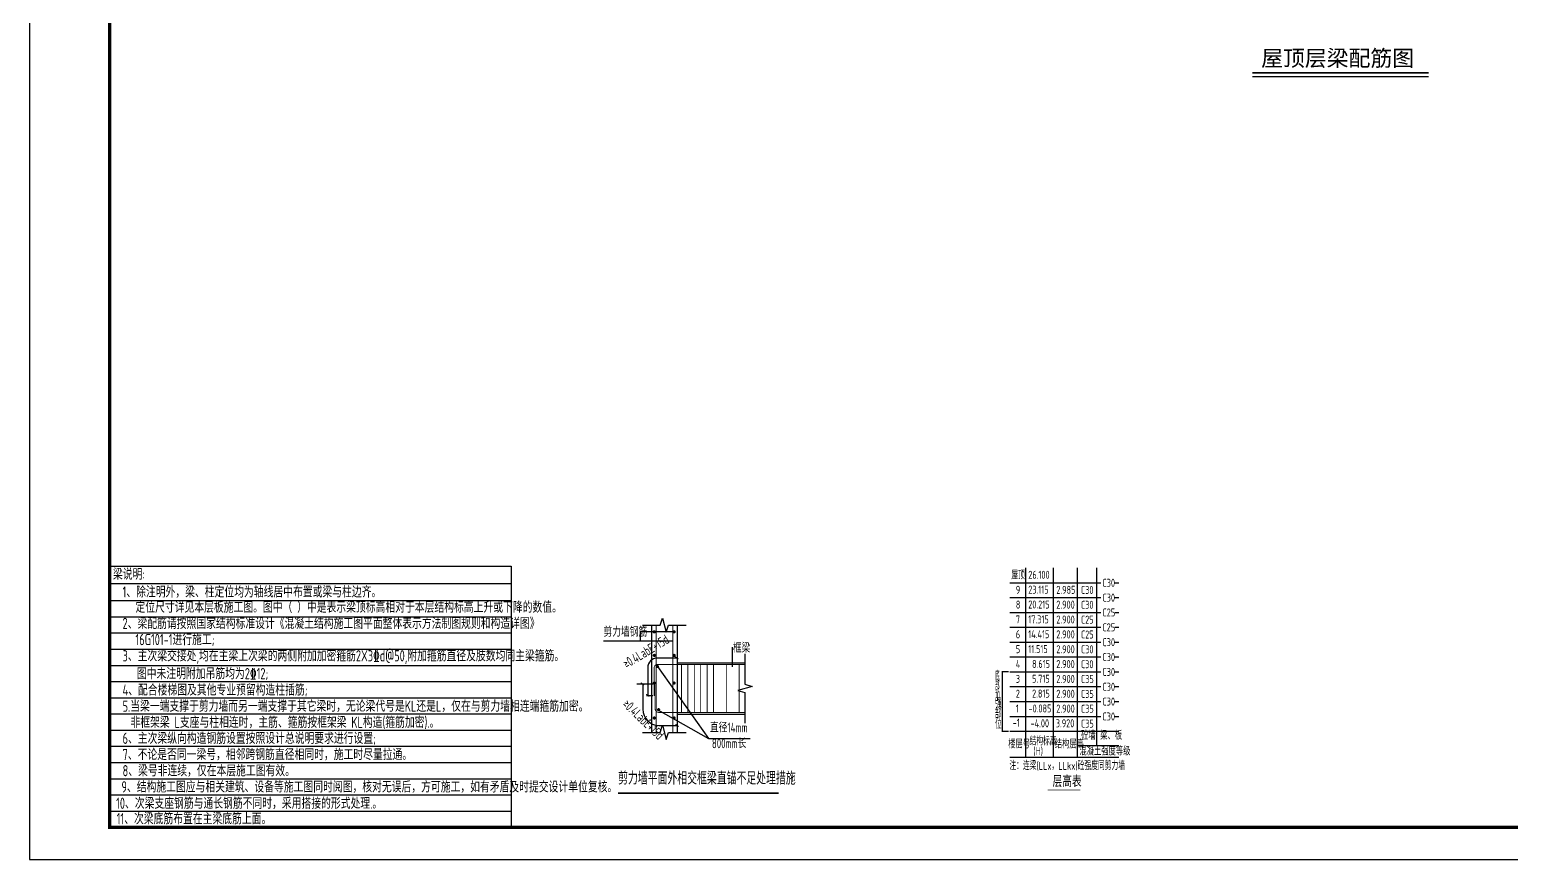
# Model space of a CAD drawing. Extents: x -1307975 to -76406, y -96289 to 379359.
# Drawn here: x -757793 to -711516, y -27247 to -1353 of the extents above; entities that cross this region are included whole.
import ezdxf
from ezdxf.enums import TextEntityAlignment as Align

# ---------------------------------------------------------------- set-up
doc = ezdxf.new("R2010")
doc.units = 0
doc.header["$LTSCALE"] = 1000
doc.layers.get('0').update_dxf_attribs({"linetype": 'CONTINUOUS'})
for name, color, linetype in [('-TK', 7, 'CONTINUOUS'), ('DIM', 2, 'CONTINUOUS'), ('LINK', 6, 'CONTINUOUS'), ('REIND', 1, 'CONTINUOUS'), ('S-0-TEXT', 7, 'CONTINUOUS'), ('S-B表格', 2, 'CONTINUOUS'), ('S-引出线', 40, 'CONTINUOUS'), ('S-文字', 7, 'CONTINUOUS'), ('S-表格线', 54, 'CONTINUOUS'), ('TEXT', 2, 'CONTINUOUS'), ('THIN', 7, 'CONTINUOUS')]:
    doc.layers.add(name, color=color, linetype=linetype)
doc.layers.add('7549', color=9, linetype='CONTINUOUS', lineweight=18)
doc.styles.add('-宋体', font='', dxfattribs={"width": 0.7, "height": 300, "bigfont": '宋体.TTF'})
doc.styles.add('TSSD_Norm', font='Tssdeng.shx', dxfattribs={"bigfont": 'tssdchn.shx'})
doc.styles.add('TSSD_REIN', font='tssdeng.shx', dxfattribs={"width": 0.7, "height": 300, "bigfont": 'tssdchn.shx'})
doc.styles.get('-宋体').set_extended_font_data('SimSun')

# ---------------------------------------------------------------- blocks, each defined once
blk = doc.blocks.new('A1')
blk.add_lwpolyline([(0, 59400), (0, 0), (84100, 0), (84100, 59400)], close=True)
at = {"const_width": 100}
blk.add_lwpolyline([(2500, 58400), (2500, 1000), (83100, 1000), (83100, 58400)], close=True, dxfattribs=at)
blk = doc.blocks.new('B20200424131938')
at = {"layer": '7549', "const_width": 40}
blk.add_lwpolyline([(417, 3688), (217, 3688), (217, 1834), (417, 1834)], dxfattribs=at)
at = {"layer": 'S-0-TEXT'}
blk.add_lwpolyline([(1641, 0, 27, 27, 0), (2658, 0, 0, 0, 0)], format="xyseb", dxfattribs=at)
at = {"layer": 'S-B表格'}
for p, q in [((952, 1021), (952, 6932)), ((1817, 1021), (1817, 6932)), ((2567, 1021), (2567, 6932)), ((3167, 1385), (3167, 6932)), ((452, 6469), (3167, 6469)), ((452, 6469), (3167, 6469)), ((3167, 6469), (3298, 6469)), ((3167, 6469), (3298, 6469)), ((3167, 6469), (3298, 6469)), ((3731, 6469), (3862, 6469)), ((3731, 6469), (3862, 6469)), ((3731, 6469), (3862, 6469)), ((452, 6005), (3167, 6005)), ((452, 6005), (3167, 6005)), ((3167, 6005), (3298, 6005)), ((3167, 6005), (3298, 6005)), ((3167, 6005), (3298, 6005)), ((3731, 6005), (3862, 6005)), ((3731, 6005), (3862, 6005)), ((3731, 6005), (3862, 6005)), ((452, 5542), (3167, 5542)), ((452, 5542), (3167, 5542)), ((3167, 5542), (3298, 5542)), ((3167, 5542), (3298, 5542)), ((3167, 5542), (3298, 5542)), ((3731, 5542), (3862, 5542)), ((3731, 5542), (3862, 5542)), ((3731, 5542), (3862, 5542)), ((452, 5078), (3167, 5078)), ((452, 5078), (3167, 5078)), ((3167, 5078), (3298, 5078)), ((3167, 5078), (3298, 5078)), ((3167, 5078), (3298, 5078)), ((3731, 5078), (3862, 5078)), ((3731, 5078), (3862, 5078)), ((3731, 5078), (3862, 5078)), ((452, 4615), (3167, 4615)), ((3167, 4615), (3298, 4615)), ((3731, 4615), (3862, 4615)), ((452, 4151), (3167, 4151)), ((3167, 4151), (3298, 4151)), ((3731, 4151), (3862, 4151)), ((452, 3688), (3167, 3688)), ((3167, 3688), (3298, 3688)), ((3731, 3688), (3862, 3688)), ((452, 3224), (3167, 3224)), ((3167, 3224), (3298, 3224)), ((3731, 3224), (3862, 3224)), ((452, 2761), (3167, 2761)), ((3167, 2761), (3298, 2761)), ((3731, 2761), (3862, 2761)), ((452, 2297), (3167, 2297)), ((3167, 2297), (3298, 2297)), ((3731, 2297), (3862, 2297)), ((452, 1834), (3167, 1834)), ((452, 1834), (3862, 1834)), ((452, 1834), (2854, 1834)), ((452, 1834), (2854, 1834)), ((452, 1021), (3862, 1021)), ((2567, 1385), (3862, 1385))]:
    blk.add_line(p, q, dxfattribs=at)
at = {"style": 'TSSD_REIN'}
for s, width, p, p2 in [('底', 0.535575, (-3, 3408), (134, 3408)), ('部', 0.530918, (-3, 3100), (134, 3100)), ('加', 0.526341, (-3, 2774), (134, 2774))]:
    blk.add_text(s, height=285, dxfattribs=dict(at, width=width)).set_placement(p, p2, align=Align.FIT)
for s, height, width, p in [('强', 285, 0.535575, (-3, 2477)), ('部', 285, 0.535575, (-13, 2146)), ('位', 285, 0.535575, (-3, 1820)), ('砼墙', 250, 0.7, (2681, 1495)), ('梁、板', 250, 0.7, (3279, 1495))]:
    blk.add_text(s, height=height, dxfattribs=dict(at, width=width)).set_placement(p, align=Align.BOTTOM_LEFT)
for s, width, p in [('楼层号', 0.7, (405, 1299)), ('结构标高', 0.65, (1070, 1392)), ('结构层高', 0.7, (1860, 1299)), ('(H)', 0.65, (1188, 1086)), ('混凝土强度等级', 0.7, (2629, 1080))]:
    blk.add_text(s, height=250, dxfattribs=dict(at, width=width)).set_placement(p)
at = {"layer": 'S-0-TEXT', "style": 'TSSD_REIN', "width": 0.7}
blk.add_text('层高表', height=360, dxfattribs=at).set_placement((1790, 90))
at = {"layer": 'S-B表格', "style": 'TSSD_REIN'}
for s, width, p in [('屋顶', 0.65, (503, 6575)), ('26.100', 0.7, (1031, 6590)), ('C30', 0.65, (3345, 6341)), ('9', 0.7, (642, 6123)), ('23.115', 0.7, (1031, 6126)), ('2.985', 0.7, (1907, 6121)), ('C30', 0.7, (2675, 6118)), ('C30', 0.65, (3345, 5877)), ('8', 0.7, (642, 5660)), ('20.215', 0.7, (1031, 5663)), ('2.900', 0.7, (1907, 5658)), ('C30', 0.7, (2675, 5654)), ('C25', 0.65, (3345, 5414)), ('7', 0.7, (642, 5196)), ('17.315', 0.7, (1031, 5199)), ('2.900', 0.7, (1907, 5194)), ('C25', 0.7, (2675, 5191)), ('C25', 0.65, (3345, 4950)), ('6', 0.7, (642, 4733)), ('14.415', 0.7, (1031, 4736)), ('2.900', 0.7, (1907, 4731)), ('C25', 0.7, (2675, 4727)), ('C30', 0.65, (3345, 4487)), ('5', 0.7, (642, 4269)), ('11.515', 0.7, (1031, 4272)), ('2.900', 0.7, (1907, 4267)), ('C30', 0.7, (2675, 4264)), ('C30', 0.65, (3345, 4023)), ('4', 0.7, (642, 3806)), ('8.615', 0.7, (1150, 3809)), ('2.900', 0.7, (1907, 3804)), ('C30', 0.7, (2675, 3800)), ('C30', 0.65, (3345, 3560)), ('3', 0.7, (642, 3342)), ('5.715', 0.7, (1150, 3345)), ('2.900', 0.7, (1907, 3340)), ('C35', 0.7, (2675, 3337)), ('C30', 0.65, (3345, 3096)), ('2', 0.7, (642, 2879)), ('2.815', 0.7, (1150, 2882)), ('2.900', 0.7, (1907, 2877)), ('C35', 0.7, (2675, 2873)), ('C30', 0.65, (3345, 2633)), ('1', 0.7, (642, 2415)), ('-0.085', 0.7, (1038, 2418)), ('2.900', 0.7, (1907, 2413)), ('C35', 0.7, (2675, 2410)), ('C30', 0.65, (3345, 2169)), ('-1', 0.7, (545, 1974)), ('-4.00', 0.7, (1103, 1955)), ('3.920', 0.7, (1891, 1955)), ('C35', 0.7, (2675, 1946))]:
    blk.add_text(s, height=250, dxfattribs=dict(at, width=width)).set_placement(p)
at = {"layer": 'TEXT', "style": 'TSSD_REIN', "width": 0.65}
blk.add_text('注：连梁(LLx，LLkx)砼强度同剪力墙', height=250, dxfattribs=at).set_placement((443, 627))
blk = doc.blocks.new('A$C2E181E2C')
at = {"linetype": 'Continuous'}
for points in [[(1215, 5268), (1765, 5268), (1835, 5488), (1955, 5048), (2025, 5268), (2575, 5268)], [(1495, 5268), (1495, 1922)], [(2295, 5268), (2295, 1922)], [(4415, 4371), (4415, 3421), (4635, 3351), (4195, 3231), (4415, 3161), (4415, 2211)], [(2295, 4091), (4415, 4091)], [(2295, 2491), (4415, 2491)], [(1215, 1922), (1765, 1922), (1835, 2142), (1955, 1702), (2025, 1922), (2575, 1922)]]:
    blk.add_lwpolyline(points, dxfattribs=at)
at = {"linetype": 'Continuous', "const_width": 50}
blk.add_lwpolyline([(453, 25), (5462, 25)], dxfattribs=at)
at = {"layer": 'DIM'}
for p, q in [((2295, 4241), (1678, 4241)), ((1378, 3941), (1378, 3062)), ((1546, 3430), (1042, 3430)), ((1226, 3430), (1226, 2641)), ((1726, 2141), (2295, 2141))]:
    blk.add_line(p, q, dxfattribs=at)
at = {"layer": 'DIM', "const_width": 30}
for points in [[(2232, 4284), (2336, 4212)], [(1164, 3473), (1267, 3401)], [(1324, 3111), (1428, 3039)], [(2243, 2177), (2347, 2104)]]:
    blk.add_lwpolyline(points, dxfattribs=at)
at = {"layer": 'DIM'}
blk.add_lwpolyline([(1532, 3062), (1341, 3062)], dxfattribs=at)
for centre, radius, start, end in [((1678, 3941), 300, 90, 180), ((1726, 2641), 500, 180, 270)]:
    blk.add_arc(centre, radius, start, end, dxfattribs=at)
at = {"layer": 'LINK', "color": 1, "const_width": 25}
for points in [[(1641, 5268), (1641, 1922)], [(2162, 5268), (2162, 1922)], [(2432, 4041), (2432, 2541)], [(2632, 4041), (2632, 2541)], [(2832, 4041), (2832, 2541)], [(3032, 4041), (3032, 2541)], [(3232, 4041), (3232, 2541)], [(3432, 4041), (3432, 2541)], [(3832, 4041), (3832, 2541)], [(4232, 4041), (4232, 2541)]]:
    blk.add_lwpolyline(points, dxfattribs=at)
for points in [[(4415, 4041), (1678, 4041, 0.414214), (1578, 3941), (1578, 3062)], [(1607, 3430), (1607, 2641, 0.300979), (1726, 2541), (4415, 2541)]]:
    blk.add_lwpolyline(points, format="xyb", dxfattribs=at)
at = {"layer": 'REIND', "const_width": 50}
for points in [[(1608, 5058, 1), (1558, 5058, 1)], [(2226, 5058, 1), (2176, 5058, 1)], [(1610, 4324, 1), (1560, 4324, 1)], [(2228, 4324, 1), (2178, 4324, 1)], [(1703, 3978, 1), (1653, 3978, 1)], [(1608, 3461, 1), (1558, 3461, 1)], [(2226, 3461, 1), (2176, 3461, 1)], [(1608, 2370, 1), (1558, 2370, 1)], [(1742, 2629, 1), (1692, 2629, 1)], [(2226, 2370, 1), (2176, 2370, 1)]]:
    blk.add_lwpolyline(points, format="xyb", close=True, dxfattribs=at)
at = {"layer": 'THIN'}
for p, q in [((2162, 4767), (0, 4767)), ((2226, 5058), (1138, 5058)), ((1138, 5058), (1138, 4767)), ((1678, 3978), (3271, 1732)), ((1692, 2629), (3271, 1732)), ((3271, 1732), (4577, 1732))]:
    blk.add_line(p, q, dxfattribs=at)
blk.add_lwpolyline([(4015, 4584), (4015, 3965)], dxfattribs=at)
at = {"layer": 'TEXT', "color": 0, "style": 'TSSD_Norm', "width": 0.7}
blk.add_text('剪力墙平面外相交框梁直锚不足处理措施', height=400, dxfattribs=at).set_placement((454, 172), align=Align.BOTTOM_LEFT)
at = {"layer": 'THIN', "style": 'TSSD_REIN', "width": 0.7}
for s, p in [('剪力墙钢筋', (-2, 4818)), ('框梁', (4036, 4317)), ('直径14mm', (3321, 1833)), ('800mm长', (3383, 1337))]:
    blk.add_text(s, height=300, dxfattribs=at).set_placement(p, align=Align.BOTTOM_LEFT)
for rotation, p in [(31.4301, (766, 3828)), (316.0621, (504, 2706))]:
    blk.add_text('≥0.4LabE+15d', height=300, rotation=rotation, dxfattribs=at).set_placement(p, align=Align.BOTTOM_LEFT)

msp = doc.modelspace()

# ---------------------------------------------------------------- linework, layer by layer
at = {"layer": 'S-B表格', "color": 6, "linetype": 'ByBlock', "ltscale": 0.5, "const_width": 30}
msp.add_lwpolyline([(-727183.18, -18613.13), (-724336.8, -18613.13)], dxfattribs=at)
at = {"layer": 'S-引出线', "color": 3, "const_width": 56}
msp.add_lwpolyline([(-719602.18, -2698.24), (-714099.52, -2698.24)], dxfattribs=at)
at = {"layer": 'S-引出线', "color": 3}
msp.add_lwpolyline([(-719602.18, -2810.24), (-714099.52, -2810.24)], dxfattribs=at)
at = {"layer": 'S-表格线'}
for p, q in [((-755293.14, -18100.71), (-755293.14, -26247.21)), ((-755293.14, -18100.71), (-742753.88, -18100.71)), ((-742753.88, -18100.71), (-742753.88, -26247.21)), ((-755293.14, -18635.46), (-742753.88, -18635.46)), ((-755293.14, -19170.21), (-742753.88, -19170.21)), ((-755293.14, -19675.71), (-742753.88, -19675.71)), ((-755293.14, -20181.21), (-742753.88, -20181.21)), ((-755293.14, -20686.71), (-742753.88, -20686.71)), ((-755293.14, -21192.21), (-742753.88, -21192.21)), ((-755293.14, -21697.71), (-742753.88, -21697.71)), ((-755293.14, -22203.21), (-742753.88, -22203.21)), ((-755293.14, -22708.71), (-742753.88, -22708.71)), ((-755293.14, -23214.21), (-742753.88, -23214.21)), ((-755293.14, -23719.71), (-742753.88, -23719.71)), ((-755293.14, -24225.21), (-742753.88, -24225.21)), ((-755293.14, -24730.71), (-742753.88, -24730.71)), ((-755293.14, -25236.21), (-742753.88, -25236.21)), ((-755293.14, -25741.71), (-742753.88, -25741.71)), ((-755293.14, -26247.21), (-742753.88, -26247.21))]:
    msp.add_line(p, q, dxfattribs=at)

# ---------------------------------------------------------------- block references
at = {"layer": '-TK'}
msp.add_blockref('A1', (-757793.14, -27247.21), dxfattribs=at)
msp.add_blockref('A$C2E181E2C', (-739866.75, -25206.08))
at = {"layer": 'S-B表格'}
msp.add_blockref('B20200424131938', (-727634.81, -25081.73), dxfattribs=at)

# ---------------------------------------------------------------- texts
at = {"layer": 'S-文字', "style": '-宋体'}
msp.add_text('屋顶层梁配筋图', height=500, dxfattribs=at).set_placement((-719329.7, -2491.73))
at = {"layer": 'S-文字', "style": 'TSSD_REIN', "width": 0.7}
for s, p in [('梁说明:  ', (-755190.05, -18520.47)), ('1、除注明外，梁、柱定位均为轴线居中布置或梁与柱边齐。', (-754890.2, -19075.89)), ('定位尺寸详见本层板施工图。图中（ ）中是表示梁顶标高相对于本层结构标高上升或下降的数值。', (-754487.41, -19552.14)), ('2、梁配筋请按照国家结构标准设计《混凝土结构施工图平面整体表示方法制图规则和构造详图》', (-754890.2, -20057.64)), ('16G101-1进行施工;', (-754487.19, -20563.14)), ('3、主次梁交接处,均在主梁上次梁的两侧附加加密箍筋2X3\x84d@50,附加箍筋直径及肢数均同主梁箍筋。', (-754890.2, -21068.64)), ('图中未注明附加吊筋均为2%%13212;', (-754442.55, -21625.48)), ('4、配合楼梯图及其他专业预留构造柱插筋;', (-754890.2, -22136.39)), ('5.当梁一端支撑于剪力墙而另一端支撑于其它梁时，无论梁代号是KL还是L，仅在与剪力墙相连端箍筋加密。', (-754890.2, -22641.89)), ('非框架梁 L支座与柱相连时，主筋、箍筋按框架梁 KL构造(箍筋加密).。', (-754643.08, -23145.57)), ('6、主次梁纵向构造钢筋设置按照设计总说明要求进行设置;', (-754890.2, -23644.39)), ('7、不论是否同一梁号，相邻跨钢筋直径相同时，施工时尽量拉通。', (-754890.2, -24149.89)), ('8、梁号非连续，仅在本层施工图有效。', (-754890.2, -24655.39)), ('9、结构施工图应与相关建筑、设备等施工图同时阅图，核对无误后，方可施工，如有矛盾及时提交设计单位复核。', (-754925.9, -25160.89)), ('10、次梁支座钢筋与通长钢筋不同时，采用搭接的形式处理.。', (-755091.85, -25672.16)), ('11、次梁底筋布置在主梁底筋上面。', (-755073.16, -26153.11))]:
    msp.add_text(s, height=350, dxfattribs=at).set_placement(p)

doc.saveas('drawing.dxf')
